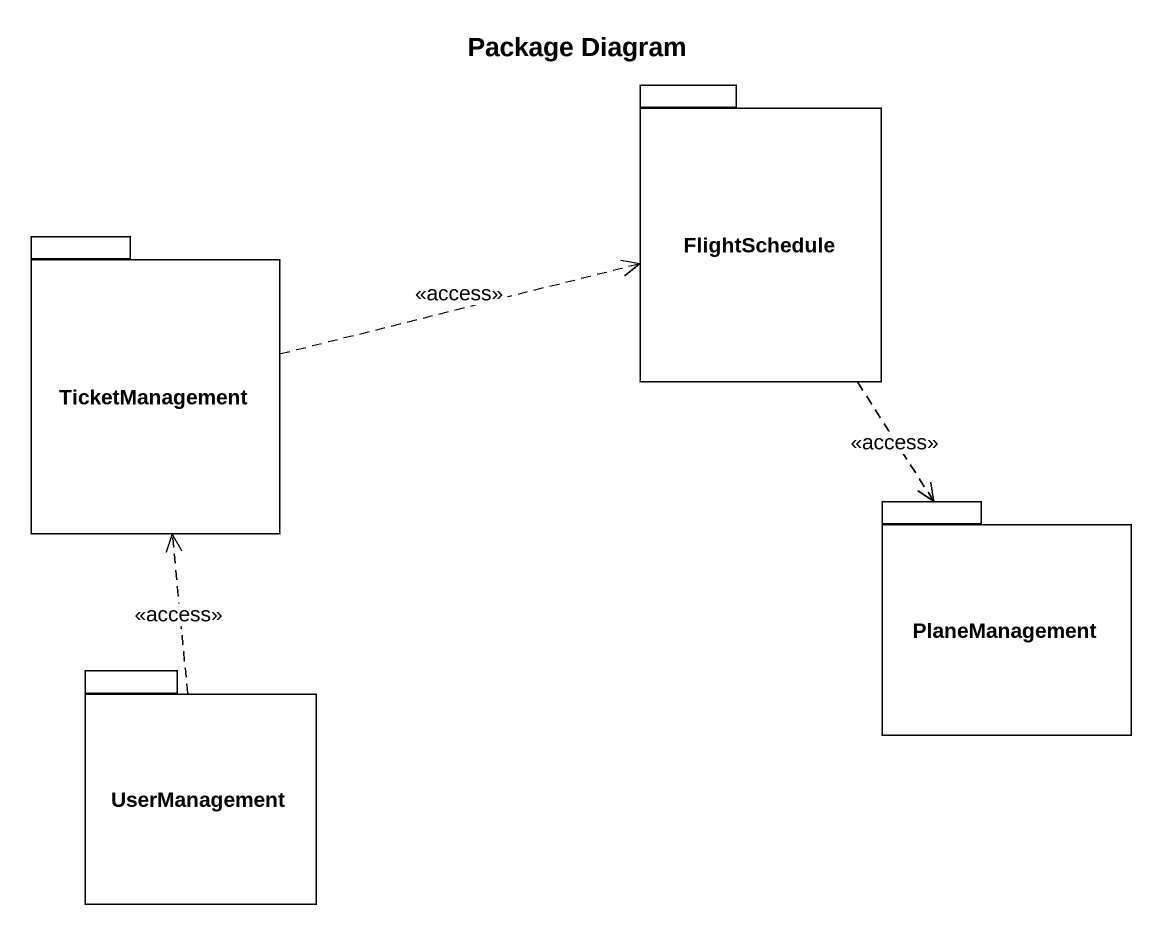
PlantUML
@startuml
title Package Diagram
package FlightSchedule {
}
package TicketManagement {
}
package PlaneManagement {
}
package UserManagement {
}
FlightSchedule ..> PlaneManagement : <<access>>
TicketManagement .right.> FlightSchedule : <<access>>
UserManagement .up.> TicketManagement : <<access>>
@enduml
